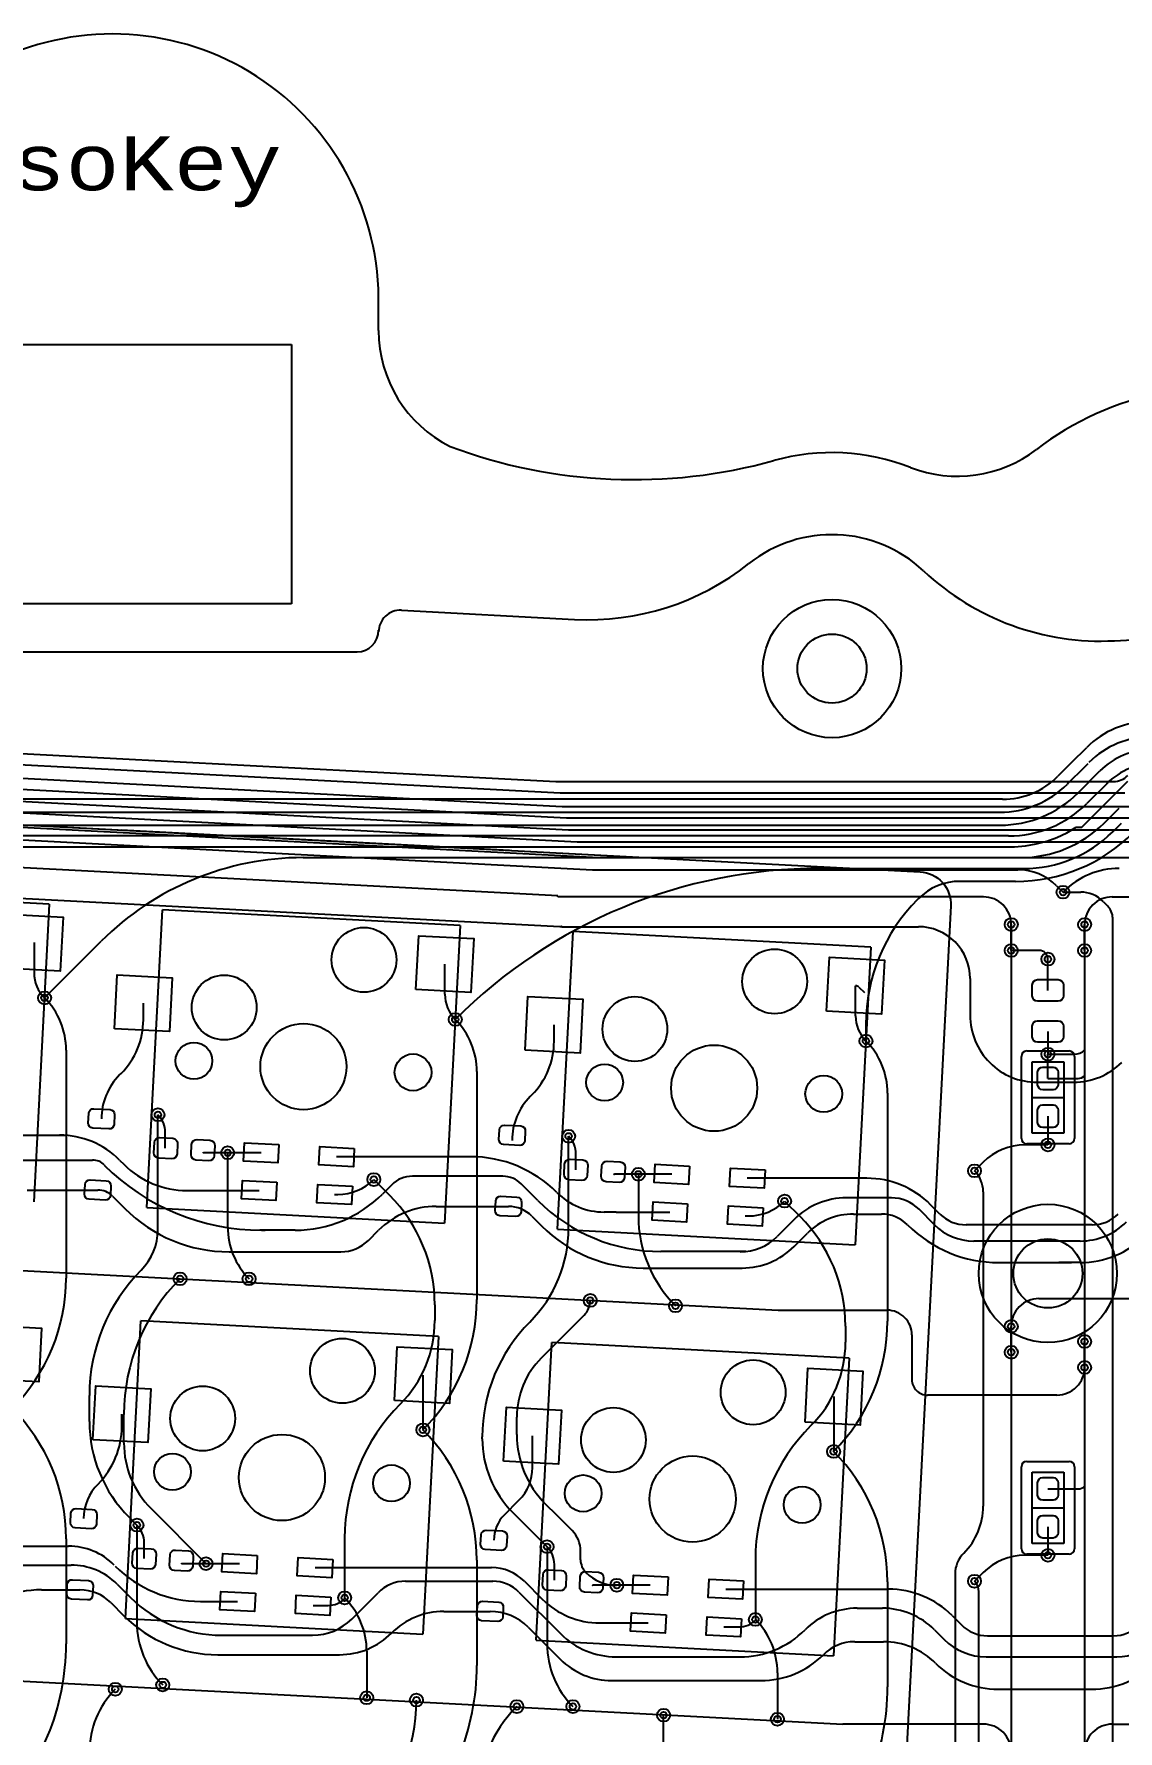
# Model space of a CAD drawing. Header units: millimetres. Extents: x -180 to 205, y -360 to 140.
# Drawn here: x -47 to 3.3, y 49.8 to 128.4 of the extents above; entities that cross this region are included whole.
import ezdxf

# ---------------------------------------------------------------- set-up
doc = ezdxf.new("R2010")
doc.units = ezdxf.units.MM
for name, color, linetype, lineweight, true_color in [('bordo2', 176, 'Continuous', 25, 0x000080), ('bordo3', 86, 'Continuous', 25, 0x108001), ('livello 1', 216, 'Continuous', 25, 0x800080), ('livello 2', 1, 'Continuous', 25, 0xff0000), ('livello 3', 30, 'Continuous', 25, 0xff7f00), ('livello 4', 136, 'Continuous', 25, 0x008080)]:
    doc.layers.add(name, color=color, linetype=linetype, lineweight=lineweight, true_color=true_color)
doc.styles.add('textstyle11', font='')
doc.styles.get('textstyle11').set_extended_font_data('Standard', bold=True)

msp = doc.modelspace()

# ---------------------------------------------------------------- linework, layer by layer
at = {"layer": 'bordo2', "flags": 128}
msp.add_lwpolyline([(-31, 114.646), (-31, 116.187)], dxfattribs=at)
at = {"layer": 'bordo2'}
for centre, radius, start, end in [((-43.33, 116.05), 12.331, 0.63484, 117.37733), ((-25, 114.646), 6, 179.99984, 243.33752), ((8, 98), 14.036, 22.82143, 127.45268), ((-19.186, 132.055), 24.307, 249.51564, 285.49544), ((-10, 99), 10, 68.68397, 105.61607), ((-4.184, 113.905), 6, 248.68397, 307.45268)]:
    msp.add_arc(centre, radius, start, end, dxfattribs=at)
at = {"layer": 'bordo3'}
for p, q in [((3.08, 100.29), (76.195, 104.122)), ((-29.948, 101.698), (-21.934, 101.279)), ((-83.95, 93.681), (-13.062, 89.966)), ((-42.921, 91.531), (-24.945, 90.589))]:
    msp.add_line(p, q, dxfattribs=at)
at = {"layer": 'bordo3', "flags": 128}
for points in [[(-31, 100.7), (-31, 100.775)], [(-76.028, 99.775), (-32, 99.775)], [(-1.23, 77.25), (-1.23, 81.05)], [(-0.98, 81.3), (0.98, 81.3)], [(1.23, 81.05), (1.23, 77.25)], [(-0.73, 79.15), (0.73, 79.15)], [(0.98, 77), (-0.98, 77)], [(-0.98, 62.3), (0.98, 62.3)], [(-1.23, 58.25), (-1.23, 62.05)], [(1.23, 62.05), (1.23, 58.25)], [(-0.73, 60.15), (0.73, 60.15)], [(-0.73, 60.15), (0.73, 60.15)], [(0.98, 58), (-0.98, 58)]]:
    msp.add_lwpolyline(points, dxfattribs=at)
msp.add_lwpolyline([(-83.95, 93.681), (-13.062, 89.966), (-5.921, 89.592, -0.414214), (-4.502, 88.015), (-8.482, 12.078, 0.429634), (-6.984, 10.5), (6.984, 10.5, 0.429634), (8.482, 12.078), (4.502, 88.015, -0.414214), (5.921, 89.592), (123.76, 95.767)], format="xyb", dxfattribs=at)
at = {"layer": 'bordo3'}
for centre, radius in [((-10, 99), 3.2), ((-10, 99), 1.6), ((0, 71), 3.2), ((0, 71), 1.6)]:
    msp.add_circle(centre, radius, dxfattribs=at)
for centre, radius, start, end in [((-10, 99), 6.2, 46.83093, 128.40574), ((-21.306, 113.262), 12, 267, 308.40574), ((2.452, 112.274), 12, 226.83093, 273), ((-30, 100.7), 1, 87, 180), ((-32, 100.775), 1, 270, 0), ((-0.98, 81.05), 0.25, 90, 180), ((0.98, 81.05), 0.25, 0, 90), ((-0.98, 77.25), 0.25, 180, 270), ((0.98, 77.25), 0.25, 270, 0), ((-0.98, 62.05), 0.25, 90, 180), ((0.98, 62.05), 0.25, 0, 90), ((-0.98, 58.25), 0.25, 180, 270), ((0.98, 58.25), 0.25, 270, 0)]:
    msp.add_arc(centre, radius, start, end, dxfattribs=at)
at = {"layer": 'livello 1', "color": 163, "true_color": 0x4d7fc4, "flags": 128}
for points in [[(-70, 96.25), (-22.8, 93.776)], [(-70.8, 95.15), (-22.5, 92.619)], [(-70.4, 95.75), (-22.6, 93.245)], [(-22.3, 92.077), (-71.4, 94.65)], [(-72.8, 93.65), (-21.8, 90.977)], [(-72.2, 94.15), (-22.2, 91.53)], [(-22.8, 93.776), (3.039, 93.776)], [(-21.1, 90.262), (-74.3, 93.05)], [(-22.6, 93.245), (3.563, 93.245)], [(-74.498, 92.488), (-21.1, 89.69)], [(-22.5, 92.619), (3.859, 92.619)], [(4.534, 92.077), (-22.3, 92.077)], [(-22.7, 88.48), (-84.8, 91.735)], [(-22.2, 91.53), (4.634, 91.53)], [(-21.8, 90.977), (5.034, 90.977)], [(-76.201, 89.864), (-22.601, 87.054)], [(-21.1, 90.262), (-2.2, 90.262)], [(-21.1, 89.69), (-2.5, 89.69)], [(-2.5, 89.69), (-2.145, 89.69)], [(-2.5, 89.69), (-1.387, 89.69)], [(-2.2, 90.262), (1.82, 90.262)], [(-2.2, 90.262), (-2.019, 90.262)], [(1.82, 90.262), (5.446, 90.262)], [(0.4, 88.95), (0.7, 88.65)], [(-22.7, 88.432), (-22.7, 88.48)], [(-2.982, 88.432), (-22.7, 88.432)], [(0.7, 88.65), (0.739, 88.689)], [(2.982, 88.432), (8.982, 88.432)], [(-48.298, 85.134), (-48.167, 87.63), (-45.62, 87.497), (-45.751, 85), (-48.298, 85.134)], [(-29.274, 84.137), (-29.143, 86.633), (-26.597, 86.5), (-26.727, 84.003), (-29.274, 84.137)], [(-22.601, 87.054), (-22.526, 87.054)], [(-22.515, 87.05), (-6, 87.05)], [(-1.7, 87.15), (-1.7, 85.95)], [(1.7, 87.15), (1.7, 85.95)], [(-46.959, 86.315), (-46.959, 84.919)], [(-0.4, 85.95), (-1.7, 85.95)], [(-27.935, 83.922), (-27.935, 85.318)], [(-10.25, 83.14), (-10.119, 85.636), (-7.573, 85.503), (-7.704, 83.006), (-10.25, 83.14)], [(0, 84.1), (0, 85.55)], [(-43.238, 82.325), (-43.107, 84.822), (-40.561, 84.688), (-40.691, 82.192), (-43.238, 82.325)], [(-8.911, 82.925), (-8.911, 84.321)], [(-8.758, 84.258), (-8.5, 84)], [(-3.6, 84.65), (-3.6, 82.95)], [(-0.475, 83.6), (-0.571, 83.619), (-0.652, 83.673), (-0.706, 83.754), (-0.725, 83.85), (-0.725, 84.35), (-0.706, 84.446), (-0.652, 84.527), (-0.571, 84.581), (-0.475, 84.6), (0.475, 84.6), (0.571, 84.581), (0.652, 84.527), (0.706, 84.446), (0.725, 84.35), (0.725, 83.85), (0.706, 83.754), (0.652, 83.673), (0.571, 83.619), (0.475, 83.6), (-0.475, 83.6)], [(-41.899, 82.743), (-41.899, 83.507)], [(-24.214, 81.328), (-24.083, 83.825), (-21.537, 83.691), (-21.667, 81.195), (-24.214, 81.328)], [(-22.875, 81.746), (-22.875, 82.51)], [(-0.475, 81.7), (-0.571, 81.719), (-0.652, 81.773), (-0.706, 81.854), (-0.725, 81.95), (-0.725, 82.45), (-0.706, 82.546), (-0.652, 82.627), (-0.571, 82.681), (-0.475, 82.7), (0.475, 82.7), (0.571, 82.681), (0.652, 82.627), (0.706, 82.546), (0.725, 82.45), (0.725, 81.95), (0.706, 81.854), (0.652, 81.773), (0.571, 81.719), (0.475, 81.7), (-0.475, 81.7)], [(0, 82.2), (0, 81.15)], [(-43.001, 80.186), (-42.928, 80.259)], [(-0.5, 79.85), (1.2, 79.85)], [(-43.444, 78.586), (-43.359, 78.565), (-43.288, 78.512), (-43.244, 78.437), (-43.231, 78.35), (-43.255, 77.901), (-43.276, 77.816), (-43.329, 77.745), (-43.404, 77.7), (-43.491, 77.688), (-44.24, 77.727), (-44.325, 77.749), (-44.395, 77.801), (-44.44, 77.877), (-44.453, 77.963), (-44.429, 78.413), (-44.408, 78.498), (-44.355, 78.568), (-44.28, 78.613), (-44.193, 78.626), (-43.444, 78.586)], [(-23.978, 79.189), (-23.904, 79.262)], [(-24.42, 77.827), (-24.335, 77.806), (-24.265, 77.753), (-24.22, 77.678), (-24.207, 77.591), (-24.231, 77.142), (-24.252, 77.057), (-24.305, 76.986), (-24.38, 76.941), (-24.467, 76.929), (-25.216, 76.968), (-25.301, 76.99), (-25.371, 77.042), (-25.416, 77.118), (-25.429, 77.204), (-25.405, 77.654), (-25.384, 77.739), (-25.331, 77.809), (-25.256, 77.854), (-25.169, 77.867), (-24.42, 77.827)], [(-51.973, 77.4), (-46, 77.4)], [(-46, 77.4), (-45.504, 77.4)], [(-46, 77.4), (-45.777, 77.4)], [(-40.337, 76.53), (-40.36, 76.44), (-40.415, 76.366), (-40.495, 76.318), (-40.587, 76.305), (-41.186, 76.336), (-41.276, 76.359), (-41.35, 76.415), (-41.397, 76.494), (-41.41, 76.586), (-41.386, 77.06), (-41.363, 77.15), (-41.307, 77.224), (-41.228, 77.272), (-41.136, 77.285), (-40.537, 77.254), (-40.447, 77.231), (-40.373, 77.175), (-40.325, 77.096), (-40.312, 77.004), (-40.337, 76.53)], [(-40.885, 76.792), (-40.885, 77.529)], [(-38.614, 76.44), (-38.637, 76.35), (-38.693, 76.275), (-38.772, 76.228), (-38.864, 76.215), (-39.463, 76.246), (-39.553, 76.269), (-39.627, 76.324), (-39.675, 76.404), (-39.688, 76.496), (-39.663, 76.97), (-39.64, 77.06), (-39.585, 77.134), (-39.505, 77.182), (-39.413, 77.195), (-38.814, 77.163), (-38.724, 77.141), (-38.65, 77.085), (-38.603, 77.006), (-38.589, 76.914), (-38.614, 76.44)], [(-35.623, 76.969), (-35.667, 76.12), (-37.265, 76.204), (-37.221, 77.053), (-35.623, 76.969)], [(-48.252, 76.25), (-44.25, 76.25)], [(-43, 76.25), (-42.792, 76.042)], [(-36.444, 76.587), (-39.106, 76.587)], [(-32.128, 76.786), (-32.172, 75.937), (-33.77, 76.021), (-33.725, 76.87), (-32.128, 76.786)], [(-26.742, 76.403), (-32.949, 76.403)], [(-21.337, 75.53), (-21.36, 75.44), (-21.415, 75.366), (-21.495, 75.318), (-21.587, 75.305), (-22.186, 75.336), (-22.276, 75.359), (-22.35, 75.415), (-22.397, 75.494), (-22.41, 75.586), (-22.386, 76.06), (-22.363, 76.15), (-22.307, 76.224), (-22.228, 76.272), (-22.136, 76.285), (-21.537, 76.254), (-21.447, 76.231), (-21.373, 76.175), (-21.325, 76.096), (-21.312, 76.004), (-21.337, 75.53)], [(-21.861, 75.795), (-21.861, 76.532)], [(0, 76.95), (-1.069, 76.95)], [(-43.711, 76.027), (-43.711, 76.015)], [(-25.25, 75.5), (-29.439, 75.5)], [(-19.614, 75.44), (-19.637, 75.35), (-19.693, 75.275), (-19.772, 75.228), (-19.864, 75.215), (-20.463, 75.246), (-20.553, 75.269), (-20.627, 75.324), (-20.675, 75.404), (-20.688, 75.496), (-20.663, 75.97), (-20.64, 76.06), (-20.585, 76.134), (-20.505, 76.182), (-20.413, 76.195), (-19.814, 76.163), (-19.724, 76.141), (-19.65, 76.085), (-19.603, 76.006), (-19.589, 75.914), (-19.614, 75.44)], [(-17.42, 75.59), (-20.083, 75.59)], [(-16.599, 75.972), (-16.643, 75.123), (-18.241, 75.207), (-18.197, 76.056), (-16.599, 75.972)], [(-13.104, 75.789), (-13.148, 74.94), (-14.746, 75.024), (-14.701, 75.873), (-13.104, 75.789)], [(-3, 76.15), (-3.4, 75.75)], [(-47.274, 74.861), (-44.015, 74.861)], [(-43.617, 75.291), (-43.531, 75.269), (-43.461, 75.217), (-43.416, 75.141), (-43.404, 75.055), (-43.427, 74.605), (-43.449, 74.52), (-43.501, 74.45), (-43.577, 74.405), (-43.664, 74.392), (-44.413, 74.431), (-44.498, 74.453), (-44.568, 74.506), (-44.613, 74.581), (-44.626, 74.668), (-44.602, 75.117), (-44.58, 75.202), (-44.528, 75.273), (-44.452, 75.318), (-44.366, 75.33), (-43.617, 75.291)], [(-39.888, 74.839), (-36.535, 74.839)], [(-37.758, 74.839), (-36.535, 74.839)], [(-35.714, 75.222), (-35.759, 74.373), (-37.357, 74.456), (-37.312, 75.305), (-35.714, 75.222)], [(-32.219, 75.038), (-32.264, 74.19), (-33.861, 74.273), (-33.817, 75.122), (-32.219, 75.038)], [(-33.04, 74.656), (-32.892, 74.656)], [(-30.75, 74.75), (-30.824, 74.676)], [(-30.396, 75.104), (-30.75, 74.75)], [(-23.625, 74.375), (-24.396, 75.146)], [(-8.39, 75.406), (-13.925, 75.406)], [(-107, 74.25), (-40.2, 70.749)], [(-43.326, 74.576), (-42.75, 74)], [(-28.339, 74.102), (-24.991, 74.102)], [(-24.593, 74.532), (-24.508, 74.51), (-24.437, 74.458), (-24.392, 74.382), (-24.38, 74.296), (-24.403, 73.846), (-24.425, 73.761), (-24.477, 73.691), (-24.553, 73.646), (-24.64, 73.633), (-25.389, 73.672), (-25.474, 73.694), (-25.544, 73.747), (-25.589, 73.822), (-25.602, 73.909), (-25.578, 74.358), (-25.557, 74.443), (-25.504, 74.514), (-25.429, 74.559), (-25.342, 74.571), (-24.593, 74.532)], [(-23.625, 74.375), (-23.487, 74.237)], [(-16.69, 74.225), (-16.735, 73.376), (-18.333, 73.459), (-18.288, 74.308), (-16.69, 74.225)], [(-13.195, 74.041), (-13.24, 73.193), (-14.838, 73.276), (-14.793, 74.125), (-13.195, 74.041)], [(-7.25, 74.5), (-9.336, 74.5)], [(-5.25, 73.25), (-5.97, 73.97)], [(-5, 73.75), (-5.431, 74.181)], [(-23.901, 73.651), (-23.444, 73.194)], [(-20, 73.842), (-20.558, 73.842)], [(-20, 73.842), (-17.512, 73.842)], [(-14.016, 73.659), (-13.868, 73.659)], [(-11.75, 73.5), (-12.543, 72.707)], [(-9, 73.75), (-7.707, 73.75)], [(2.043, 73.25), (-3.793, 73.25)], [(-36.25, 73), (-36.5, 73)], [(-36.432, 73), (-36.25, 73)], [(-34.87, 73), (-36.25, 73)], [(-31.47, 72.53), (-31, 73)], [(-11.75, 72.25), (-11.134, 72.866)], [(1.5, 72.5), (-3.439, 72.5)], [(-37.922, 72), (-32.75, 72)], [(-14, 72.013), (-17.923, 72.013)], [(-2.275, 71.5), (0.5, 71.5)], [(0.5, 71.5), (1.086, 71.5)], [(1.492, 71.504), (0.51, 71.504)], [(-40.2, 70.749), (-12.5, 69.297)], [(-18.75, 71.25), (-14.164, 71.25)], [(-12.5, 69.297), (-7.447, 69.297)], [(-0.418, 69.832), (7.461, 69.832)], [(-49.295, 66.11), (-49.164, 68.606), (-46.617, 68.473), (-46.748, 65.976), (-49.295, 66.11)], [(-1.7, 68.55), (-1.7, 67.35)], [(-30.271, 65.113), (-30.14, 67.609), (-27.594, 67.476), (-27.724, 64.979), (-30.271, 65.113)], [(-6.3, 68.15), (-6.3, 66.086)], [(1.7, 66.65), (1.7, 67.85)], [(-28.932, 63.804), (-28.932, 66.294)], [(-11.247, 64.116), (-11.116, 66.612), (-8.57, 66.479), (-8.701, 63.982), (-11.247, 64.116)], [(-44.235, 63.301), (-44.104, 65.798), (-41.558, 65.664), (-41.688, 63.168), (-44.235, 63.301)], [(-9.908, 62.807), (-9.908, 65.297)], [(0.418, 65.368), (-5.582, 65.368)], [(-42.896, 63.915), (-42.896, 64.483)], [(-25.211, 62.304), (-25.08, 64.801), (-22.534, 64.667), (-22.664, 62.171), (-25.211, 62.304)], [(-23.872, 62.015), (-23.872, 63.486)], [(-25.177, 59.823), (-24.5, 60.5)], [(-44.266, 60.077), (-44.18, 60.056), (-44.11, 60.003), (-44.065, 59.928), (-44.053, 59.841), (-44.076, 59.392), (-44.098, 59.307), (-44.15, 59.236), (-44.226, 59.191), (-44.313, 59.179), (-45.062, 59.218), (-45.147, 59.24), (-45.217, 59.292), (-45.262, 59.368), (-45.275, 59.454), (-45.251, 59.904), (-45.229, 59.989), (-45.177, 60.059), (-45.101, 60.104), (-45.015, 60.117), (-44.266, 60.077)], [(-44.664, 59.648), (-44.664, 59.648)], [(-25.266, 59.077), (-25.18, 59.056), (-25.11, 59.003), (-25.065, 58.928), (-25.053, 58.841), (-25.076, 58.392), (-25.098, 58.307), (-25.15, 58.236), (-25.226, 58.191), (-25.313, 58.179), (-26.062, 58.218), (-26.147, 58.24), (-26.217, 58.292), (-26.262, 58.368), (-26.275, 58.454), (-26.251, 58.904), (-26.229, 58.989), (-26.177, 59.059), (-26.101, 59.104), (-26.015, 59.117), (-25.266, 59.077)], [(-52.97, 58.377), (-45.366, 58.377)], [(-41.337, 57.53), (-41.36, 57.44), (-41.415, 57.366), (-41.495, 57.318), (-41.587, 57.305), (-42.186, 57.336), (-42.276, 57.359), (-42.35, 57.415), (-42.397, 57.494), (-42.41, 57.586), (-42.386, 58.06), (-42.363, 58.15), (-42.307, 58.224), (-42.228, 58.272), (-42.136, 58.285), (-41.537, 58.254), (-41.447, 58.231), (-41.373, 58.175), (-41.325, 58.096), (-41.312, 58.004), (-41.337, 57.53)], [(-41.861, 57.795), (-41.861, 58.532)], [(-39.614, 57.44), (-39.637, 57.35), (-39.693, 57.275), (-39.772, 57.228), (-39.864, 57.215), (-40.463, 57.246), (-40.553, 57.269), (-40.627, 57.324), (-40.675, 57.404), (-40.688, 57.496), (-40.663, 57.97), (-40.64, 58.06), (-40.585, 58.134), (-40.505, 58.182), (-40.413, 58.195), (-39.814, 58.163), (-39.724, 58.141), (-39.65, 58.085), (-39.603, 58.006), (-39.589, 57.914), (-39.614, 57.44)], [(-48.086, 57.5), (-45.25, 57.5)], [(-37.441, 57.563), (-40.103, 57.563)], [(-36.62, 57.945), (-36.664, 57.096), (-38.262, 57.18), (-38.218, 58.029), (-36.62, 57.945)], [(-33.125, 57.762), (-33.169, 56.913), (-34.767, 56.997), (-34.722, 57.846), (-33.125, 57.762)], [(-33.946, 57.38), (-25.77, 57.38)], [(-22.861, 56.795), (-22.861, 57.532)], [(0, 57.95), (-1.069, 57.95)], [(-44.438, 56.782), (-44.353, 56.76), (-44.283, 56.708), (-44.238, 56.632), (-44.225, 56.546), (-44.249, 56.096), (-44.271, 56.011), (-44.323, 55.941), (-44.398, 55.896), (-44.485, 55.883), (-45.234, 55.922), (-45.319, 55.944), (-45.39, 55.997), (-45.435, 56.072), (-45.447, 56.159), (-45.424, 56.608), (-45.402, 56.693), (-45.35, 56.764), (-45.274, 56.809), (-45.187, 56.821), (-44.438, 56.782)], [(-43.116, 56.616), (-42.5, 56)], [(-29.75, 56.75), (-25.707, 56.75)], [(-24.25, 56.75), (-23.427, 55.927)], [(-22.337, 56.53), (-22.36, 56.44), (-22.415, 56.366), (-22.495, 56.318), (-22.587, 56.305), (-23.186, 56.336), (-23.276, 56.359), (-23.35, 56.415), (-23.397, 56.494), (-23.41, 56.586), (-23.386, 57.06), (-23.363, 57.15), (-23.307, 57.224), (-23.228, 57.272), (-23.136, 57.285), (-22.537, 57.254), (-22.447, 57.231), (-22.373, 57.175), (-22.325, 57.096), (-22.312, 57.004), (-22.337, 56.53)], [(-20.614, 56.44), (-20.637, 56.35), (-20.693, 56.275), (-20.772, 56.228), (-20.864, 56.215), (-21.463, 56.246), (-21.553, 56.269), (-21.627, 56.324), (-21.675, 56.404), (-21.688, 56.496), (-21.663, 56.97), (-21.64, 57.06), (-21.585, 57.134), (-21.505, 57.182), (-21.413, 57.195), (-20.814, 57.163), (-20.724, 57.141), (-20.65, 57.085), (-20.603, 57.006), (-20.589, 56.914), (-20.614, 56.44)], [(-17.596, 56.948), (-17.64, 56.099), (-19.238, 56.183), (-19.194, 57.032), (-17.596, 56.948)], [(-14.101, 56.765), (-14.145, 55.916), (-15.743, 56), (-15.698, 56.849), (-14.101, 56.765)], [(-3, 57.15), (-3.4, 56.75)], [(-46.615, 56.352), (-44.836, 56.352)], [(-39.25, 55.815), (-37.532, 55.815)], [(-36.711, 56.198), (-36.756, 55.349), (-38.354, 55.433), (-38.309, 56.281), (-36.711, 56.198)], [(-33.216, 56.014), (-33.261, 55.166), (-34.858, 55.249), (-34.814, 56.098), (-33.216, 56.014)], [(-32.552, 55.956), (-32.575, 55.979)], [(-32.25, 55), (-31.03, 56.22)], [(-25.438, 55.782), (-25.353, 55.76), (-25.283, 55.708), (-25.238, 55.632), (-25.225, 55.546), (-25.249, 55.096), (-25.271, 55.011), (-25.323, 54.941), (-25.398, 54.896), (-25.485, 54.883), (-26.234, 54.922), (-26.319, 54.944), (-26.39, 54.997), (-26.435, 55.072), (-26.447, 55.159), (-26.424, 55.608), (-26.402, 55.693), (-26.35, 55.764), (-26.274, 55.809), (-26.187, 55.821), (-25.438, 55.782)], [(-24.5, 56.25), (-22.561, 54.311)], [(-18.417, 56.566), (-21.08, 56.566)], [(-14.922, 56.383), (-7.393, 56.383)], [(-43.412, 55.762), (-42.8, 55.15)], [(-34.037, 55.632), (-33.334, 55.632)], [(-27.98, 55.352), (-25.836, 55.352)], [(-17.687, 55.201), (-17.732, 54.352), (-19.33, 54.436), (-19.285, 55.284), (-17.687, 55.201)], [(-14.192, 55.017), (-14.237, 54.169), (-15.835, 54.252), (-15.79, 55.101), (-14.192, 55.017)], [(-8.836, 55.5), (-7.664, 55.5)], [(-4.434, 55.157), (-4.003, 54.726)], [(-94.2, 54.571), (-9.5, 50.132)], [(-38.275, 54.25), (-34.061, 54.25)], [(-24.071, 54.621), (-22.59, 53.14)], [(-20.75, 54.818), (-18.509, 54.818)], [(-15.013, 54.635), (-14.311, 54.635)], [(-13.528, 54.959), (-13.551, 54.982)], [(-5.25, 54.5), (-4.803, 54.053)], [(-2.796, 54.226), (3.04, 54.226)], [(-8.951, 53.95), (-7.614, 53.95)], [(-38.454, 53.35), (-32.814, 53.35)], [(-20, 53.25), (-14.268, 53.25)], [(-2.864, 53.25), (-2, 53.25)], [(-2, 53.25), (3.189, 53.25)], [(-20.2, 52.15), (-13.297, 52.15)], [(-2.303, 51.75), (2, 51.75)], [(-2.982, 50.132), (-9.5, 50.132)], [(2.982, 50.132), (8.982, 50.132)]]:
    msp.add_lwpolyline(points, dxfattribs=at)
for points in [[(3.039, 93.776, 0.198916), (3.7, 94.05)], [(0.4, 88.95, 0.198911), (-1.387, 89.69)], [(3.3, 89.75, 0.198918), (0.739, 88.689)], [(-1.7, 87.15, 0.414214), (-2.982, 88.432)], [(2.982, 88.432, 0.414214), (1.7, 87.15)], [(-22.515, 87.05, 0.199017), (-22.526, 87.054)], [(-3.6, 84.65, 0.414214), (-6, 87.05)], [(0, 85.55, 0.414214), (-0.4, 85.95)], [(-46.959, 84.919, 0.198912), (-46.476, 83.753)], [(-8.758, 84.258, 0.198915), (-8.911, 84.321)], [(-27.935, 83.922, 0.198912), (-27.452, 82.756)], [(-42.928, 80.259, 0.198915), (-41.899, 82.743)], [(-8.911, 82.925, 0.198912), (-8.428, 81.759)], [(-3.6, 82.95, 0.414214), (-0.5, 79.85)], [(-23.904, 79.262, 0.198915), (-22.875, 81.746)], [(-43.001, 80.186, 0.198912), (-43.842, 78.157)], [(1.2, 79.85, 0.198906), (3.419, 80.769)], [(-23.978, 79.189, 0.198912), (-24.818, 77.16)], [(-40.885, 77.529, 0.198931), (-41.224, 78.347)], [(-43, 76.25, 0.198912), (-45.777, 77.4)], [(-21.861, 76.532, 0.19889), (-22.2, 77.35)], [(-43.711, 76.027, 0.19892), (-44.25, 76.25)], [(-39.131, 76.612, 0.414214), (-39.106, 76.587)], [(-22.75, 74.75, 0.198912), (-26.742, 76.403)], [(-1.069, 76.95, 0.198913), (-3, 76.15)], [(-43.712, 76.015, 0.198913), (-36.432, 73)], [(-42.792, 76.042, 0.198916), (-39.888, 74.839)], [(-29.439, 75.5, 0.1989), (-30.396, 75.104)], [(-24.396, 75.146, 0.198928), (-25.25, 75.5)], [(-20.108, 75.615, 0.414214), (-20.083, 75.59)], [(-43.326, 74.576, 0.198909), (-44.015, 74.861)], [(-34.87, 73, 0.198913), (-30.824, 74.676)], [(-32.892, 74.656, 0.198913), (-31.224, 75.347)], [(-22.75, 74.75, 0.198911), (-20.558, 73.842)], [(-5.431, 74.181, 0.198913), (-8.39, 75.406)], [(-42.75, 74, 0.198912), (-37.922, 72)], [(-28.339, 74.102, 0.198911), (-31, 73)], [(-23.901, 73.651, 0.198898), (-24.991, 74.102)], [(-23.625, 74.375, 0.198913), (-17.923, 72.013)], [(-13.868, 73.659, 0.198913), (-12.2, 74.35)], [(-9.336, 74.5, 0.198912), (-11.75, 73.5)], [(-5.97, 73.97, 0.198902), (-7.25, 74.5)], [(-23.444, 73.194, 0.19891), (-18.75, 71.25)], [(-9, 73.75, 0.198912), (-11.134, 72.866)], [(-6.5, 73.25, 0.198912), (-7.707, 73.75)], [(-6.5, 73.25, 0.198913), (-2.275, 71.5)], [(-5.25, 73.25, 0.198913), (-3.439, 72.5)], [(-5, 73.75, 0.198912), (-3.793, 73.25)], [(1.5, 72.5, 0.198912), (3.634, 73.384)], [(2.043, 73.25, 0.198912), (3.25, 73.75)], [(-32.75, 72, 0.198902), (-31.47, 72.53)], [(-14.25, 72, 0.198913), (-12.543, 72.707)], [(1.492, 71.504, 0.198913), (4.5, 72.75)], [(-14.164, 71.25, 0.198912), (-11.75, 72.25)], [(0.51, 71.504, 0.199195), (0.5, 71.5)], [(-6.3, 68.15, 0.414214), (-7.447, 69.297)], [(-0.418, 69.832, 0.414214), (-1.7, 68.55)], [(-6.3, 66.086, 0.414214), (-5.582, 65.368)], [(0.418, 65.368, 0.414214), (1.7, 66.65)], [(-44, 61.25, 0.198914), (-42.896, 63.915)], [(-28.952, 63.756, 0.19895), (-28.932, 63.804)], [(-9.928, 62.759, 0.19895), (-9.908, 62.807)], [(-24.5, 60.5, 0.198913), (-23.872, 62.015)], [(-44, 61.25, 0.198915), (-44.664, 59.648)], [(-25.177, 59.823, 0.198929), (-25.664, 58.648)], [(-41.861, 58.532, 0.19889), (-42.2, 59.35)], [(-43.25, 57.5, 0.198911), (-45.366, 58.377)], [(-22.861, 57.532, 0.19889), (-23.2, 58.35)], [(-43.116, 56.616, 0.198912), (-45.25, 57.5)], [(-43.202, 57.452, 0.198913), (-39.25, 55.815)], [(-40.128, 57.588, 0.414214), (-40.103, 57.563)], [(-24.25, 56.75, 0.198911), (-25.77, 57.38)], [(-1.069, 57.95, 0.198913), (-3, 57.15)], [(-29.75, 56.75, 0.198902), (-31.03, 56.22)], [(-24.5, 56.25, 0.198912), (-25.707, 56.75)], [(-21.105, 56.591, 0.414214), (-21.08, 56.566)], [(-46.615, 56.352, 0.198912), (-50, 54.95)], [(-43.412, 55.762, 0.198918), (-44.836, 56.352)], [(-42.5, 56, 0.198913), (-38.275, 54.25)], [(-33.334, 55.632, 0.198916), (-32.552, 55.956)], [(-23.427, 55.927, 0.198914), (-20.75, 54.818)], [(-4.434, 55.157, 0.198913), (-7.393, 56.383)], [(-42.8, 55.15, 0.198912), (-38.454, 53.35)], [(-34.061, 54.25, 0.198913), (-32.25, 55)], [(-27.98, 55.352, 0.198912), (-30.4, 54.35)], [(-24.071, 54.621, 0.198909), (-25.836, 55.352)], [(-8.836, 55.5, 0.198912), (-11.25, 54.5)], [(-5.25, 54.5, 0.198912), (-7.664, 55.5)], [(-32.814, 53.35, 0.198912), (-30.4, 54.35)], [(-22.561, 54.311, 0.198918), (-20, 53.25)], [(-14.311, 54.635, 0.198916), (-13.528, 54.959)], [(-14.268, 53.25, 0.198913), (-11.25, 54.5)], [(-4.003, 54.726, 0.198912), (-2.796, 54.226)], [(3.04, 54.226, 0.198912), (4.247, 54.726)], [(-8.951, 53.95, 0.198912), (-10.4, 53.35)], [(-5.2, 52.95, 0.198912), (-7.614, 53.95)], [(-4.803, 54.053, 0.198915), (-2.864, 53.25)], [(3.189, 53.25, 0.198913), (5, 54)], [(-22.59, 53.14, 0.198915), (-20.2, 52.15)], [(-13.297, 52.15, 0.198913), (-10.4, 53.35)], [(-5.2, 52.95, 0.198913), (-2.303, 51.75)], [(2, 51.75, 0.198912), (5.073, 53.023)], [(-1.7, 48.85, 0.414214), (-2.982, 50.132)], [(2.982, 50.132, 0.414214), (1.7, 48.85)]]:
    msp.add_lwpolyline(points, format="xyb", dxfattribs=at)
at = {"layer": 'livello 1', "color": 7, "true_color": 0xececec}
for centre in [(0.7, 88.65), (-1.7, 87.15), (1.7, 87.15), (-1.7, 85.95), (0, 85.55), (1.7, 85.95), (-46.476, 83.753), (-27.452, 82.756), (-8.428, 81.759), (0, 81.15), (-41.224, 78.347), (-22.2, 77.35), (0, 76.95), (-37.994, 76.587), (-31.224, 75.347), (-18.97, 75.59), (-3.4, 75.75), (-12.2, 74.35), (-40.2, 70.749), (-37, 70.75), (-21.2, 69.75), (-17.25, 69.5), (-1.7, 68.55), (-1.7, 67.35), (1.7, 67.85), (1.7, 66.65), (-28.952, 63.756), (-9.928, 62.759), (-42.2, 59.35), (-23.2, 58.35), (0, 57.95), (-38.991, 57.563), (-19.967, 56.566), (-3.4, 56.75), (-32.575, 55.979), (-13.551, 54.982), (-43.2, 51.75), (-41, 51.95), (-31.552, 51.356), (-29.25, 51.25), (-24.6, 50.95), (-22, 50.95), (-17.8, 50.55), (-12.528, 50.359)]:
    msp.add_circle(centre, 0.3, dxfattribs=at)
at = {"layer": 'livello 1', "color": 7}
for centre, radius in [((0.7, 88.65), 0.15), ((-1.7, 87.15), 0.15), ((1.7, 87.15), 0.15), ((-31.68, 85.515), 1.5), ((-12.656, 84.518), 1.5), ((-1.7, 85.95), 0.15), ((0, 85.55), 0.15), ((1.7, 85.95), 0.15), ((-38.154, 83.31), 1.5), ((-46.476, 83.753), 0.15), ((-19.13, 82.313), 1.5), ((-34.483, 80.574), 1.994), ((-27.452, 82.756), 0.15), ((-8.428, 81.759), 0.15), ((-39.556, 80.84), 0.851), ((-29.409, 80.309), 0.851), ((-15.459, 79.577), 1.994), ((0, 81.15), 0.15), ((-20.532, 79.843), 0.851), ((-10.386, 79.312), 0.851), ((-41.224, 78.347), 0.15), ((-22.2, 77.35), 0.15), ((0, 76.95), 0.15), ((-37.994, 76.587), 0.15), ((-31.224, 75.347), 0.15), ((-18.97, 75.59), 0.15), ((-3.4, 75.75), 0.15), ((-12.2, 74.35), 0.15), ((-40.2, 70.749), 0.15), ((-37, 70.75), 0.15), ((-21.2, 69.75), 0.15), ((-17.25, 69.5), 0.15), ((-1.7, 68.55), 0.15), ((-32.677, 66.491), 1.5), ((1.7, 67.85), 0.15), ((-13.653, 65.494), 1.5), ((-1.7, 67.35), 0.15), ((1.7, 66.65), 0.15), ((-39.151, 64.286), 1.5), ((-20.127, 63.289), 1.5), ((-28.952, 63.756), 0.15), ((-35.48, 61.551), 1.994), ((-9.928, 62.759), 0.15), ((-40.553, 61.816), 0.851), ((-30.406, 61.285), 0.851), ((-16.456, 60.554), 1.994), ((-21.529, 60.819), 0.851), ((-11.383, 60.288), 0.851), ((-42.2, 59.35), 0.15), ((-23.2, 58.35), 0.15), ((-38.991, 57.563), 0.15), ((0, 57.95), 0.15), ((-19.967, 56.566), 0.15), ((-3.4, 56.75), 0.15), ((-32.575, 55.979), 0.15), ((-13.551, 54.982), 0.15), ((-43.2, 51.75), 0.15), ((-41, 51.95), 0.15), ((-31.552, 51.356), 0.15), ((-29.25, 51.25), 0.15), ((-24.6, 50.95), 0.15), ((-22, 50.95), 0.15), ((-17.8, 50.55), 0.15), ((-12.528, 50.359), 0.15)]:
    msp.add_circle(centre, radius, dxfattribs=at)
at = {"layer": 'livello 2', "color": 22, "true_color": 0xc83434, "flags": 128}
for points in [[(4.7, 96.55, 0.198912), (1.798, 95.348)], [(4.816, 95.857, 0.198912), (1.901, 94.65)], [(4.8, 95.25, 0.198913), (2.41, 94.26)], [(5.082, 94.65, 0.198913), (2.723, 93.673)], [(-2.238, 92.35, 0.198913), (0.9, 93.65)], [(-2.106, 92.95, 0.198912), (0.465, 94.015)], [(-2.22, 91.751, 0.198913), (1.4, 93.25)], [(-1.82, 91.251, 0.198913), (1.8, 92.75)], [(-1.5, 89.15, 0.19891), (3.963, 91.413)], [(-1.263, 90.25, 0.198912), (2.6, 91.85)], [(-1.121, 89.743, 0.198913), (3, 91.45)], [(-34.5, 90.25, 0.198912), (-43.853, 86.376)], [(-10.567, 89.75, 0.198912), (-27.452, 82.756)], [(-4.069, 89.15, 0.198913), (-6, 88.35)], [(-6.037, 88.313, 0.198915), (-8.428, 82.54)], [(2.566, 88.216, 0.19891), (1.518, 88.65)], [(3, 87.441, 0.19892), (2.759, 88.023)], [(-45.476, 81.339, 0.198912), (-46.476, 83.753)], [(-26.452, 80.342, 0.198912), (-27.452, 82.756)], [(-7.428, 79.345, 0.198912), (-8.428, 81.759)], [(1.217, 81.15, 0.19891), (1.7, 81.35)], [(1.398, 80.025, 0.198915), (1.7, 80.15)], [(-3, 74.784, 0.198913), (-3.4, 75.75)], [(-28.4, 69.55, 0.198912), (-30.502, 74.625)], [(-37.994, 73.15, 0.198914), (-37, 70.75)], [(-24, 68.75, 0.198912), (-22.2, 73.096)], [(-18.97, 73.653, 0.198912), (-17.25, 69.5)], [(-9.376, 68.553, 0.198912), (-11.478, 73.628)], [(-42, 71.15, 0.198913), (-41.224, 73.024)], [(-47.976, 64.753, 0.198912), (-45.476, 70.788)], [(-42, 71.15, 0.198912), (-44.4, 65.356)], [(-40.2, 70.75, 0.198913), (-42.8, 64.473)], [(-28.952, 63.756, 0.19891), (-26.452, 69.791)], [(-21.483, 69.067, 0.198893), (-21.2, 69.75)], [(-30, 64.95, 0.198912), (-28.4, 68.813)], [(-24, 68.75, 0.198913), (-26.2, 63.439)], [(-9.928, 62.759, 0.19891), (-7.428, 68.794)], [(-10.976, 63.953, 0.198912), (-9.376, 67.816)], [(-23.469, 67.081, 0.198917), (-24.6, 64.35)], [(-45.476, 58.717, 0.198912), (-47.976, 64.753)], [(-30, 64.95, 0.198912), (-32.575, 58.734)], [(-44.4, 64.15, 0.198912), (-42.561, 59.711)], [(-26.452, 57.72, 0.198912), (-28.952, 63.756)], [(-10.976, 63.953, 0.198912), (-13.551, 57.737)], [(-42.8, 63.15, 0.198917), (-41.543, 60.114)], [(-26.2, 63.35, 0.198913), (-24.786, 59.936)], [(-24.6, 63.537, 0.198917), (-23.269, 60.324)], [(-7.428, 56.723, 0.198911), (-9.928, 62.759)], [(1.398, 61.025, 0.198915), (1.7, 61.15)], [(-3.9, 58.05, 0.198912), (-3, 60.223)], [(-21.648, 58.15, 0.198909), (-22.038, 59.093)], [(-21.648, 57.748, 0.198907), (-21.4, 57.15)], [(-3.9, 58.05, 0.198913), (-4.3, 57.084)], [(-21.4, 57.15, 0.198915), (-19.989, 56.566)], [(-3.2, 56.267, 0.19891), (-3.4, 56.75)], [(-31.552, 53.51, 0.198918), (-32.575, 55.979)], [(-42.2, 54.847, 0.198913), (-41, 51.95)], [(-12.528, 52.513, 0.198918), (-13.551, 54.982)], [(-48.726, 46.003, 0.198912), (-45.476, 53.849)], [(-23.2, 53.847, 0.198913), (-22, 50.95)], [(-29.702, 45.006, 0.198912), (-26.452, 52.852)], [(-10.678, 44.009, 0.198912), (-7.428, 51.855)], [(-43.2, 51.75, 0.198913), (-44.4, 48.853)], [(-31.725, 45.275, 0.198915), (-29.25, 51.25)], [(-24.6, 50.95, 0.198912), (-26.4, 46.604)]]:
    msp.add_lwpolyline(points, format="xyb", dxfattribs=at)
for points in [[(1.1, 94.65), (1.798, 95.348)], [(1.1, 94.65), (0.465, 94.015)], [(0.942, 93.692), (1.694, 94.444)], [(1.694, 94.444), (1.857, 94.606)], [(0.942, 93.692), (0.9, 93.65)], [(1.4, 93.25), (2.41, 94.26)], [(1.572, 91.655), (3.702, 93.785)], [(2.723, 93.673), (1.8, 92.75)], [(-2.106, 92.95), (-78.2, 92.95)], [(-78.603, 92.35), (-2.238, 92.35)], [(2.6, 91.85), (3.296, 92.546)], [(-78.44, 91.751), (-2.22, 91.751)], [(-1.82, 91.251), (-74.079, 91.251)], [(-0.057, 91.015), (0.418, 91.188)], [(0.418, 91.188), (0.877, 91.402)], [(0.877, 91.402), (1.315, 91.655)], [(1.315, 91.655), (1.572, 91.655)], [(3, 91.45), (3.401, 91.851)], [(-59.497, 90.75), (-1.8, 90.75)], [(-1.8, 90.75), (-1.547, 90.753)], [(-1.547, 90.753), (-1.043, 90.797)], [(-1.043, 90.797), (-0.545, 90.885)], [(-0.545, 90.885), (-0.057, 91.015)], [(-34.5, 90.25), (-2.7, 90.25)], [(-10.567, 89.75), (-3, 89.75)], [(-3, 89.75), (-2.993, 89.743)], [(-2.993, 89.743), (-1.121, 89.743)], [(-2.7, 90.25), (-1.263, 90.25)], [(-2.7, 90.25), (-1.25, 90.25)], [(-1.5, 89.15), (-4.069, 89.15)], [(-6, 88.35), (-6.037, 88.313)], [(0.7, 88.65), (1.518, 88.65)], [(2.566, 88.216), (2.759, 88.023)], [(3, 15.55), (3, 87.441)], [(-1.7, 85.95), (-1.7, 87.15)], [(1.7, 85.95), (1.7, 87.15)], [(-46.476, 83.753), (-43.853, 86.376)], [(-1.7, 85.95), (-1.7, 75.15)], [(1.7, 85.95), (1.7, 81.35)], [(-8.428, 82.54), (-8.428, 81.759)], [(-45.476, 81.339), (-45.476, 79.253)], [(0, 80.025), (0, 81.15)], [(0, 81.15), (1.217, 81.15)], [(1.7, 81.35), (1.7, 80.15)], [(-26.452, 80.342), (-26.452, 78.256)], [(-0.237, 79.5), (-0.328, 79.518), (-0.405, 79.57), (-0.457, 79.647), (-0.475, 79.737), (-0.475, 80.312), (-0.457, 80.403), (-0.405, 80.48), (-0.328, 80.532), (-0.237, 80.55), (0.238, 80.55), (0.328, 80.532), (0.405, 80.48), (0.457, 80.403), (0.475, 80.312), (0.475, 79.737), (0.457, 79.647), (0.405, 79.57), (0.328, 79.518), (0.238, 79.5), (-0.237, 79.5)], [(1.7, 80.15), (1.7, 67.85)], [(0, 80.025), (1.398, 80.025)], [(-45.476, 79.253), (-45.476, 70.788)], [(-7.428, 79.345), (-7.428, 77.259)], [(-0.237, 77.75), (-0.328, 77.768), (-0.405, 77.82), (-0.457, 77.897), (-0.475, 77.987), (-0.475, 78.562), (-0.457, 78.653), (-0.405, 78.73), (-0.328, 78.782), (-0.237, 78.8), (0.238, 78.8), (0.328, 78.782), (0.405, 78.73), (0.457, 78.653), (0.475, 78.562), (0.475, 77.987), (0.457, 77.897), (0.405, 77.82), (0.328, 77.768), (0.238, 77.75), (-0.237, 77.75)], [(-41.224, 73.024), (-41.224, 78.347)], [(-26.452, 78.256), (-26.452, 69.791)], [(0, 78.275), (0, 76.95)], [(-22.2, 73.096), (-22.2, 77.35)], [(-7.428, 77.259), (-7.428, 68.794)], [(-37.994, 76.587), (-37.994, 73.15)], [(-18.97, 75.59), (-18.97, 73.653)], [(-31.224, 75.347), (-30.502, 74.625)], [(-3, 74.784), (-3, 60.223)], [(-1.7, 75.15), (-1.7, 48.85)], [(-12.2, 74.35), (-11.478, 73.628)], [(-40.2, 70.75), (-40.2, 70.749)], [(-28.4, 69.55), (-28.4, 68.813)], [(1.7, 69.25), (1.7, 61.15)], [(-23.469, 67.081), (-21.483, 69.067)], [(-9.376, 68.553), (-9.376, 67.816)], [(-1.7, 67.35), (-1.7, 68.55)], [(1.7, 67.85), (1.7, 66.65)], [(-44.4, 64.15), (-44.4, 65.356)], [(-42.8, 63.15), (-42.8, 64.473)], [(-24.6, 63.537), (-24.6, 64.35)], [(-26.2, 63.35), (-26.2, 63.439)], [(-0.237, 60.5), (-0.328, 60.518), (-0.405, 60.57), (-0.457, 60.647), (-0.475, 60.737), (-0.475, 61.312), (-0.457, 61.403), (-0.405, 61.48), (-0.328, 61.532), (-0.237, 61.55), (0.238, 61.55), (0.328, 61.532), (0.405, 61.48), (0.457, 61.403), (0.475, 61.312), (0.475, 60.737), (0.457, 60.647), (0.405, 60.57), (0.328, 60.518), (0.238, 60.5), (-0.237, 60.5)], [(0, 61.025), (1.398, 61.025)], [(1.7, 61.15), (1.7, 42.15)], [(-42.2, 59.35), (-42.561, 59.711)], [(-38.991, 57.563), (-41.543, 60.114)], [(-23.2, 58.35), (-24.786, 59.936)], [(-22.748, 59.802), (-23.269, 60.324)], [(-22.038, 59.093), (-22.748, 59.802)], [(-0.237, 58.75), (-0.328, 58.768), (-0.405, 58.82), (-0.457, 58.897), (-0.475, 58.987), (-0.475, 59.562), (-0.457, 59.653), (-0.405, 59.73), (-0.328, 59.782), (-0.237, 59.8), (0.238, 59.8), (0.328, 59.782), (0.405, 59.73), (0.457, 59.653), (0.475, 59.562), (0.475, 58.987), (0.457, 58.897), (0.405, 58.82), (0.328, 58.768), (0.238, 58.75), (-0.237, 58.75)], [(-42.2, 59.35), (-42.2, 54.847)], [(0, 59.275), (0, 57.95)], [(-45.476, 58.717), (-45.476, 54.753)], [(-32.575, 58.734), (-32.575, 55.979)], [(-23.2, 58.35), (-23.2, 53.847)], [(-21.648, 57.748), (-21.648, 58.15)], [(-26.452, 57.72), (-26.452, 53.756)], [(-13.551, 57.737), (-13.551, 54.982)], [(-7.428, 56.723), (-7.428, 52.759)], [(-4.3, 57.084), (-4.3, 54.45)], [(-19.967, 56.566), (-19.989, 56.566)], [(-3.2, 41.198), (-3.2, 56.267)], [(-45.476, 54.753), (-45.476, 53.849)], [(-4.3, 54.45), (-4.3, 40.672)], [(-31.552, 53.51), (-31.552, 51.356)], [(-26.452, 53.756), (-26.452, 52.852)], [(-7.428, 52.759), (-7.428, 51.855)], [(-12.528, 52.513), (-12.528, 50.359)], [(-17.8, 49.261), (-17.8, 50.55)]]:
    msp.add_lwpolyline(points, dxfattribs=at)
at = {"layer": 'livello 2', "color": 7, "true_color": 0xececec}
for centre in [(0.7, 88.65), (-1.7, 87.15), (1.7, 87.15), (-1.7, 85.95), (0, 85.55), (1.7, 85.95), (-46.476, 83.753), (-27.452, 82.756), (-8.428, 81.759), (0, 81.15), (-41.224, 78.347), (-22.2, 77.35), (0, 76.95), (-37.994, 76.587), (-31.224, 75.347), (-18.97, 75.59), (-3.4, 75.75), (-12.2, 74.35), (-40.2, 70.749), (-37, 70.75), (-21.2, 69.75), (-17.25, 69.5), (-1.7, 68.55), (-1.7, 67.35), (1.7, 67.85), (1.7, 66.65), (-28.952, 63.756), (-9.928, 62.759), (-42.2, 59.35), (-23.2, 58.35), (0, 57.95), (-38.991, 57.563), (-19.967, 56.566), (-3.4, 56.75), (-32.575, 55.979), (-13.551, 54.982), (-43.2, 51.75), (-41, 51.95), (-31.552, 51.356), (-29.25, 51.25), (-24.6, 50.95), (-22, 50.95), (-17.8, 50.55), (-12.528, 50.359)]:
    msp.add_circle(centre, 0.3, dxfattribs=at)
at = {"layer": 'livello 2', "color": 7}
for centre, radius in [((0.7, 88.65), 0.15), ((-1.7, 87.15), 0.15), ((1.7, 87.15), 0.15), ((-31.68, 85.515), 1.5), ((-12.656, 84.518), 1.5), ((-1.7, 85.95), 0.15), ((0, 85.55), 0.15), ((1.7, 85.95), 0.15), ((-38.154, 83.31), 1.5), ((-46.476, 83.753), 0.15), ((-19.13, 82.313), 1.5), ((-34.483, 80.574), 1.994), ((-27.452, 82.756), 0.15), ((-8.428, 81.759), 0.15), ((-39.556, 80.84), 0.851), ((-29.409, 80.309), 0.851), ((-15.459, 79.577), 1.994), ((0, 81.15), 0.15), ((-20.532, 79.843), 0.851), ((-10.386, 79.312), 0.851), ((-41.224, 78.347), 0.15), ((-22.2, 77.35), 0.15), ((0, 76.95), 0.15), ((-37.994, 76.587), 0.15), ((-31.224, 75.347), 0.15), ((-18.97, 75.59), 0.15), ((-3.4, 75.75), 0.15), ((-12.2, 74.35), 0.15), ((-40.2, 70.749), 0.15), ((-37, 70.75), 0.15), ((-21.2, 69.75), 0.15), ((-17.25, 69.5), 0.15), ((-1.7, 68.55), 0.15), ((-32.677, 66.491), 1.5), ((1.7, 67.85), 0.15), ((-13.653, 65.494), 1.5), ((-1.7, 67.35), 0.15), ((1.7, 66.65), 0.15), ((-39.151, 64.286), 1.5), ((-20.127, 63.289), 1.5), ((-28.952, 63.756), 0.15), ((-35.48, 61.551), 1.994), ((-9.928, 62.759), 0.15), ((-40.553, 61.816), 0.851), ((-30.406, 61.285), 0.851), ((-16.456, 60.554), 1.994), ((-21.529, 60.819), 0.851), ((-11.383, 60.288), 0.851), ((-42.2, 59.35), 0.15), ((-23.2, 58.35), 0.15), ((-38.991, 57.563), 0.15), ((0, 57.95), 0.15), ((-19.967, 56.566), 0.15), ((-3.4, 56.75), 0.15), ((-32.575, 55.979), 0.15), ((-13.551, 54.982), 0.15), ((-43.2, 51.75), 0.15), ((-41, 51.95), 0.15), ((-31.552, 51.356), 0.15), ((-29.25, 51.25), 0.15), ((-24.6, 50.95), 0.15), ((-22, 50.95), 0.15), ((-17.8, 50.55), 0.15), ((-12.528, 50.359), 0.15)]:
    msp.add_circle(centre, radius, dxfattribs=at)
at = {"layer": 'livello 3', "color": 9, "true_color": 0xb4dbd2, "flags": 128}
for points in [[(-73.041, 114), (-35.041, 114)], [(-35.041, 114), (-35.041, 102)], [(-35.041, 102), (-73.041, 102)]]:
    msp.add_lwpolyline(points, dxfattribs=at)
at = {"layer": 'livello 3', "color": 6, "true_color": 0xff26e2, "flags": 128}
for points in [[(-0.73, 77.5), (-0.73, 80.8)], [(-0.73, 80.8), (0.73, 80.8)], [(0.73, 80.8), (0.73, 77.5)], [(0.73, 77.5), (-0.73, 77.5)], [(-0.73, 58.5), (-0.73, 61.8)], [(-0.73, 61.8), (0.73, 61.8)], [(0.73, 61.8), (0.73, 58.5)], [(0.73, 58.5), (-0.73, 58.5)]]:
    msp.add_lwpolyline(points, dxfattribs=at)
at = {"layer": 'livello 4', "color": 53, "true_color": 0xd8c852, "flags": 128}
for points in [[(-46.255, 88.101), (-60.036, 88.823)], [(-46.255, 88.101), (-46.977, 74.32)], [(-41.734, 74.045), (-41.012, 87.826)], [(-27.231, 87.104), (-41.012, 87.826)], [(-27.231, 87.104), (-27.953, 73.323)], [(-22.71, 73.048), (-21.988, 86.829)], [(-8.207, 86.107), (-21.988, 86.829)], [(-8.207, 86.107), (-8.929, 72.326)], [(-41.734, 74.045), (-27.953, 73.323)], [(-22.71, 73.048), (-8.929, 72.326)], [(-42.731, 55.021), (-42.009, 68.802)], [(-28.228, 68.08), (-42.009, 68.802)], [(-28.228, 68.08), (-28.95, 54.299)], [(-23.707, 54.024), (-22.985, 67.805)], [(-9.204, 67.083), (-22.985, 67.805)], [(-9.204, 67.083), (-9.926, 53.302)], [(-42.731, 55.021), (-28.95, 54.299)], [(-23.707, 54.024), (-9.926, 53.302)]]:
    msp.add_lwpolyline(points, dxfattribs=at)

# ---------------------------------------------------------------- texts
at = {"layer": 'bordo3', "insert": (-43, 122), "char_height": 20, "attachment_point": 5, "style": 'textstyle11'}
msp.add_mtext('\\FCourierCad|c0;\\H2.5;IsoKey', dxfattribs=at)

doc.saveas('drawing.dxf')
